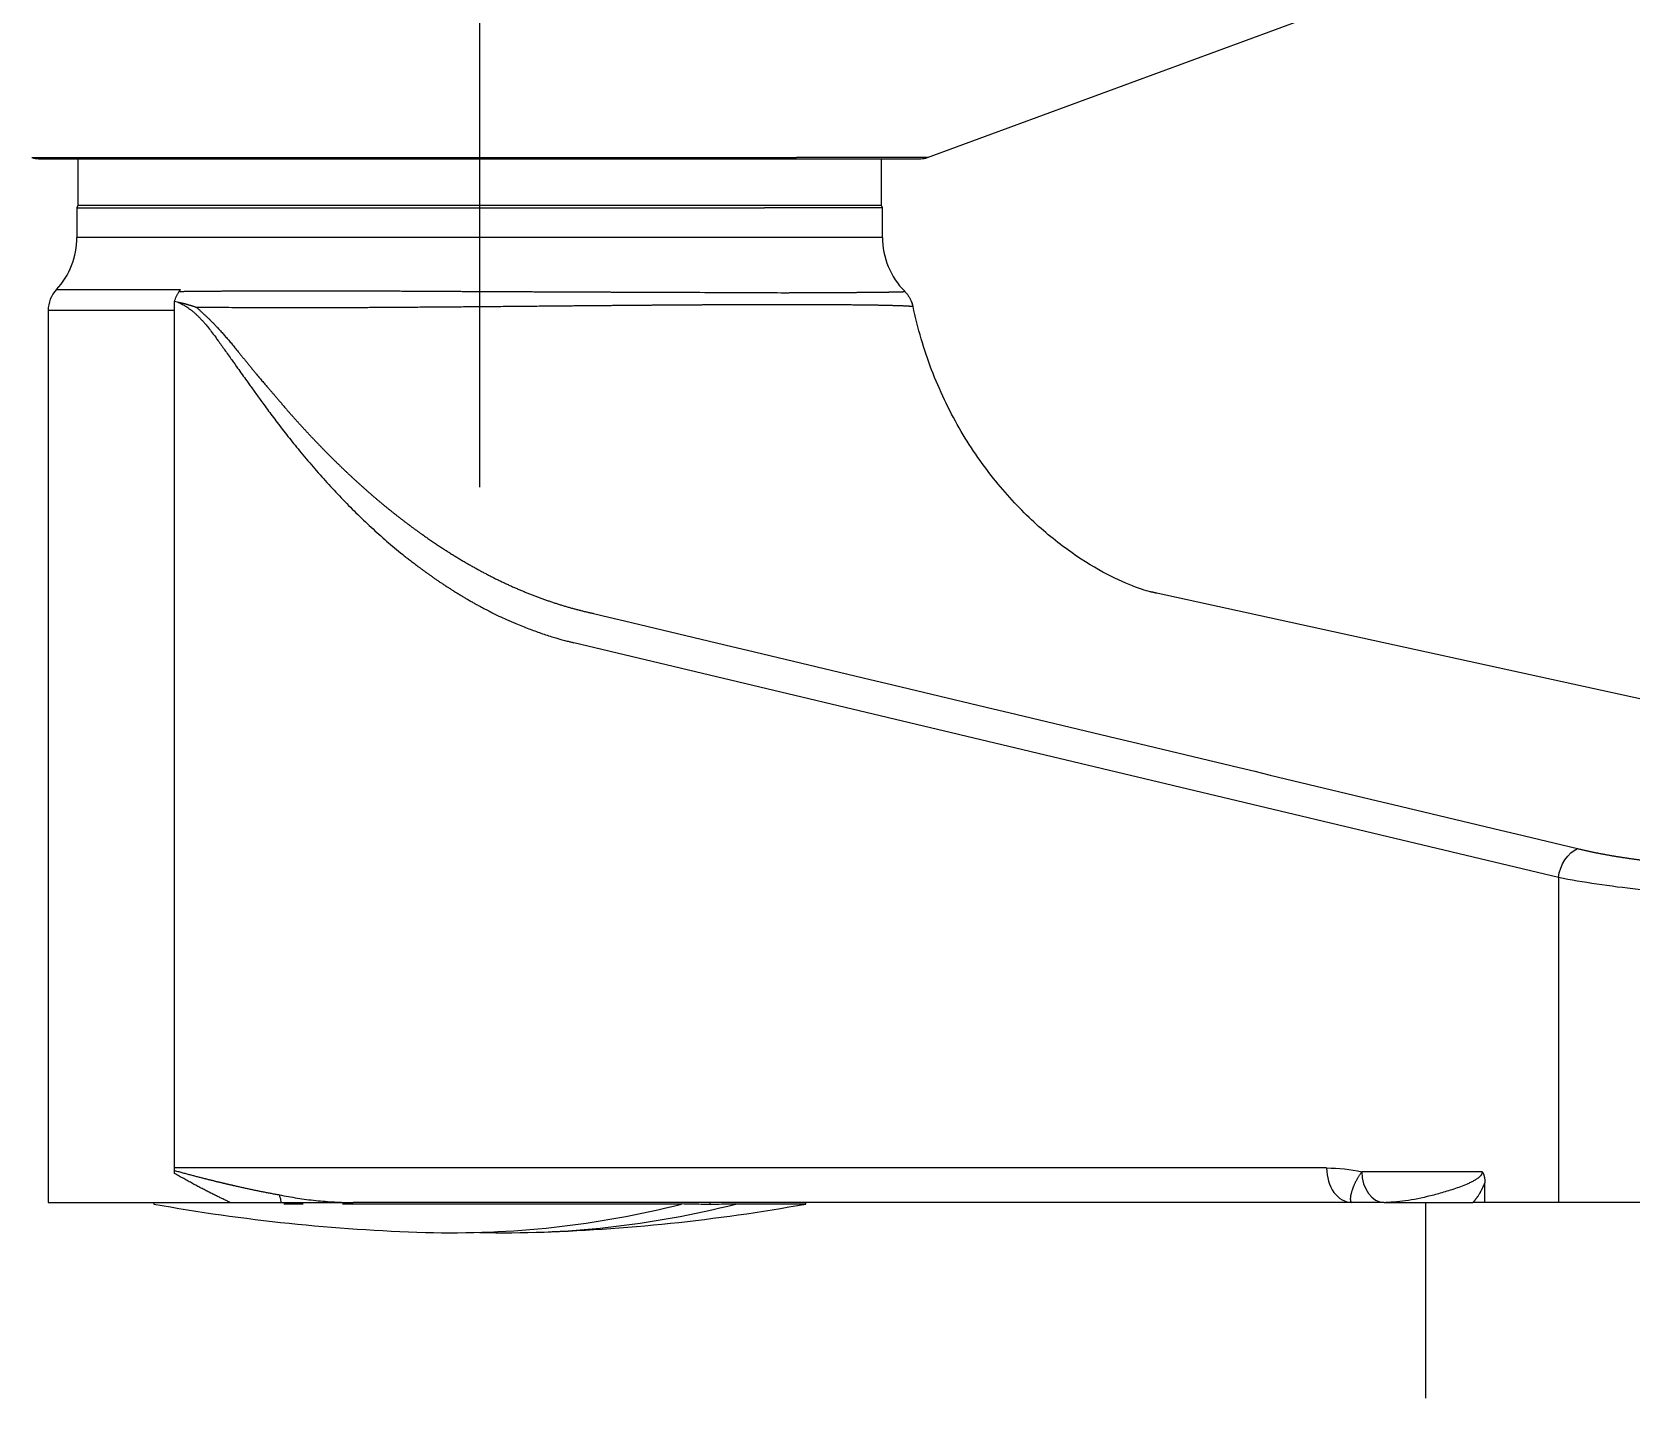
# Model space of a CAD drawing. Extents: x 1171 to 2300, y 0 to 827.
# Drawn here: x 1343.6 to 1385.29, y 689.52 to 725.14 of the extents above; entities that cross this region are included whole.
import ezdxf

# ---------------------------------------------------------------- set-up
doc = ezdxf.new("R2010")
doc.units = 0
doc.header["$LTSCALE"] = 10
doc.header["$MEASUREMENT"] = 0
doc.linetypes.add('CENTER', pattern=[2, 1.25, -0.25, 0.25, -0.25])
doc.layers.add('1', color=7, linetype='CONTINUOUS')

msp = doc.modelspace()

# ---------------------------------------------------------------- linework, layer by layer
at = {"layer": '1', "color": 1, "linetype": 'CENTER', "lineweight": -3}
msp.add_line((1355.277, 713.276), (1355.277, 754.122), dxfattribs=at)
at = {"layer": '1', "color": 7, "linetype": 'Continuous', "lineweight": -3}
for p, q in [((1366.95, 721.87), (1384.95, 728.502)), ((1343.604, 721.87), (1363.531, 721.87)), ((1343.777, 721.839), (1363.409, 721.839)), ((1344.8, 721.839), (1344.8, 720.622)), ((1363.409, 721.839), (1366.777, 721.839)), ((1366.95, 721.87), (1363.531, 721.87)), ((1365.755, 720.622), (1365.755, 721.839)), ((1344.8, 720.622), (1344.777, 720.56)), ((1344.777, 720.56), (1344.777, 719.788)), ((1344.777, 720.56), (1362.702, 720.56)), ((1362.686, 720.622), (1344.8, 720.622)), ((1365.755, 720.622), (1362.686, 720.622)), ((1365.777, 720.56), (1362.702, 720.56)), ((1365.777, 720.56), (1365.755, 720.622)), ((1365.777, 719.788), (1365.777, 720.56)), ((1358.928, 719.788), (1344.777, 719.788)), ((1362.702, 719.788), (1358.928, 719.788)), ((1365.777, 719.788), (1362.702, 719.788)), ((1344.242, 718.426), (1347.474, 718.426)), ((1344.027, 717.881), (1344.027, 694.622)), ((1347.322, 717.881), (1344.027, 717.881)), ((1347.319, 717.881), (1347.319, 718.114)), ((1404.596, 703.58), (1372.889, 710.518)), ((1383.398, 703.093), (1357.731, 709.218)), ((1383.398, 703.093), (1383.398, 694.622)), ((1377.355, 695.522), (1347.319, 695.522)), ((1381.411, 695.422), (1378.274, 695.422)), ((1381.483, 694.622), (1381.483, 695.136)), ((1344.027, 694.622), (1348.774, 694.622)), ((1346.777, 694.622), (1346.777, 694.581)), ((1350.674, 694.581), (1350.172, 694.581)), ((1360.539, 694.581), (1351.697, 694.581)), ((1378.01, 694.622), (1351.979, 694.622)), ((1360.539, 694.591), (1360.539, 694.581)), ((1361.288, 694.581), (1361.288, 694.622)), ((1361.953, 694.591), (1361.953, 694.581)), ((1363.777, 694.581), (1361.953, 694.581)), ((1363.777, 694.581), (1363.777, 694.622)), ((1378.857, 694.622), (1378.895, 694.622)), ((1379.934, 694.622), (1379.934, 689.522)), ((1381.483, 694.622), (1381.171, 694.622)), ((1383.398, 694.622), (1381.483, 694.622)), ((1405.604, 694.622), (1383.398, 694.622))]:
    msp.add_line(p, q, dxfattribs=at)
for centre, radius, start, end in [((1343.777, 722.339), 0.5, 249.7751, 270), ((1366.777, 722.339), 0.5, 270, 290.2249), ((1342.777, 719.788), 2, 317.0689, 0), ((1367.777, 719.788), 2, 180, 224.6931), ((1344.827, 717.881), 0.8, 137.0662, 180), ((1355.277, 741.822), 48, 259.8001, 268.3117), ((1355.277, 741.822), 48, 271.6883, 280.1999)]:
    msp.add_arc(centre, radius, start, end, dxfattribs=at)
for centre, major_axis, ratio, start_param, end_param in [((1363.409, 722.339), (0, -0.5), 0.707107, 6.28316, 6.636176), ((1378.01, 695.522), (0, 0.9), 0.72813, 1.570796, 3.141593), ((1378.857, 695.422), (0, -0.8), 0.72813, 4.712389, 6.283007), ((1354.57, 741.822), (0, -47.99), 0.707107, 6.262349, 6.459997), ((1355.984, 741.822), (0, -47.99), 0.707107, 6.262349, 6.459997)]:
    msp.add_ellipse(centre, major_axis=major_axis, ratio=ratio, start_param=start_param, end_param=end_param, dxfattribs=at)
for points, knots in [([(1347.319, 718.114), (1347.333, 718.164), (1347.35, 718.211), (1347.381, 718.277), (1347.392, 718.299), (1347.416, 718.34), (1347.429, 718.36), (1347.442, 718.38)], [0, 0, 0, 0, 0.5, 0.5, 0.75, 0.75, 1, 1, 1, 1]), ([(1347.442, 718.38), (1347.455, 718.38), (1347.481, 718.38), (1347.521, 718.38), (1347.56, 718.381), (1347.6, 718.381), (1347.64, 718.382), (1347.68, 718.382), (1347.721, 718.383), (1347.761, 718.383), (1347.802, 718.383), (1347.842, 718.384), (1347.883, 718.384), (1347.924, 718.385), (1347.966, 718.385), (1348.007, 718.385), (1348.049, 718.386), (1348.09, 718.386), (1348.132, 718.387), (1348.174, 718.387), (1348.216, 718.387), (1348.259, 718.388), (1348.301, 718.388), (1348.344, 718.388), (1348.387, 718.389), (1348.43, 718.389), (1348.473, 718.389), (1348.516, 718.389), (1348.559, 718.39), (1348.603, 718.39), (1348.646, 718.39), (1348.69, 718.391), (1348.734, 718.391), (1348.778, 718.391), (1348.822, 718.391), (1348.866, 718.392), (1348.911, 718.392), (1348.955, 718.392), (1349, 718.392), (1349.045, 718.393), (1349.09, 718.393), (1349.135, 718.393), (1349.18, 718.393), (1349.225, 718.393), (1349.27, 718.394), (1349.316, 718.394), (1349.362, 718.394), (1349.407, 718.394), (1349.453, 718.394), (1349.499, 718.395), (1349.545, 718.395), (1349.592, 718.395), (1349.638, 718.395), (1349.685, 718.395), (1349.731, 718.395), (1349.778, 718.395), (1349.825, 718.396), (1349.871, 718.396), (1349.918, 718.396), (1349.966, 718.396), (1350.013, 718.396), (1350.06, 718.396), (1350.108, 718.396), (1350.155, 718.396), (1350.203, 718.396), (1350.25, 718.396), (1350.298, 718.396), (1350.346, 718.397), (1350.394, 718.397), (1350.442, 718.397), (1350.49, 718.397), (1350.539, 718.397), (1350.587, 718.397), (1350.635, 718.397), (1350.684, 718.397), (1350.732, 718.397), (1350.781, 718.397), (1350.83, 718.397), (1350.879, 718.397), (1350.928, 718.397), (1350.977, 718.397), (1351.026, 718.397), (1351.075, 718.397), (1351.124, 718.397), (1351.174, 718.396), (1351.223, 718.396), (1351.273, 718.396), (1351.322, 718.396), (1351.372, 718.396), (1351.421, 718.396), (1351.471, 718.396), (1351.521, 718.396), (1351.571, 718.396), (1351.621, 718.396), (1351.671, 718.396), (1351.721, 718.396), (1351.771, 718.395), (1351.821, 718.395), (1351.872, 718.395), (1351.922, 718.395), (1351.972, 718.395), (1352.023, 718.395), (1352.073, 718.394), (1352.124, 718.394), (1352.174, 718.394), (1352.225, 718.394), (1352.276, 718.394), (1352.326, 718.394), (1352.377, 718.393), (1352.428, 718.393), (1352.479, 718.393), (1352.53, 718.393), (1352.581, 718.393), (1352.632, 718.392), (1352.683, 718.392), (1352.734, 718.392), (1352.785, 718.392), (1352.836, 718.391), (1352.887, 718.391), (1352.938, 718.391), (1353.029, 718.39), (1353.158, 718.39), (1353.326, 718.389), (1353.493, 718.388), (1353.658, 718.387), (1353.823, 718.386), (1353.986, 718.385), (1354.149, 718.384), (1354.31, 718.384), (1354.469, 718.383), (1354.628, 718.382), (1354.784, 718.381), (1354.94, 718.38), (1355.094, 718.38), (1355.247, 718.379), (1355.398, 718.378), (1355.547, 718.377), (1355.695, 718.377), (1355.841, 718.376), (1355.986, 718.375), (1356.129, 718.375), (1356.271, 718.374), (1356.41, 718.373), (1356.548, 718.373), (1356.685, 718.372), (1356.819, 718.371), (1356.952, 718.371), (1357.083, 718.37), (1357.213, 718.37), (1357.34, 718.369), (1357.466, 718.369), (1357.59, 718.368), (1357.712, 718.368), (1357.832, 718.367), (1357.951, 718.367), (1358.068, 718.366), (1358.183, 718.366), (1358.296, 718.365), (1358.407, 718.365), (1358.517, 718.364), (1358.624, 718.364), (1358.73, 718.363), (1358.834, 718.363), (1358.937, 718.363), (1359.037, 718.362), (1359.104, 718.362), (1359.136, 718.362)], [0, 0, 0, 0, 0.004352, 0.008702, 0.013051, 0.017398, 0.021742, 0.026086, 0.030427, 0.034766, 0.039104, 0.043439, 0.047773, 0.052106, 0.056436, 0.060764, 0.065091, 0.069416, 0.073739, 0.078061, 0.08238, 0.086698, 0.091014, 0.095328, 0.099641, 0.103951, 0.10826, 0.112567, 0.116873, 0.121176, 0.125478, 0.129778, 0.134077, 0.138373, 0.142668, 0.146961, 0.151252, 0.155542, 0.15983, 0.164116, 0.1684, 0.172683, 0.176964, 0.181243, 0.18552, 0.189796, 0.19407, 0.198343, 0.202613, 0.206882, 0.211149, 0.215415, 0.219678, 0.22394, 0.228201, 0.232459, 0.236716, 0.240971, 0.245225, 0.249477, 0.253727, 0.257975, 0.262222, 0.266467, 0.270711, 0.274953, 0.279193, 0.283431, 0.287668, 0.291903, 0.296137, 0.300368, 0.304598, 0.308827, 0.313054, 0.317279, 0.321502, 0.325724, 0.329945, 0.334163, 0.33838, 0.342596, 0.346809, 0.351021, 0.355232, 0.359441, 0.363648, 0.367853, 0.372057, 0.37626, 0.38046, 0.384659, 0.388857, 0.393053, 0.397247, 0.40144, 0.405631, 0.409821, 0.414008, 0.418195, 0.422379, 0.426563, 0.430744, 0.434924, 0.439103, 0.443279, 0.447455, 0.451628, 0.4558, 0.459971, 0.46414, 0.468307, 0.472473, 0.476637, 0.4808, 0.484961, 0.489121, 0.493279, 0.497436, 0.501591, 0.505744, 0.519394, 0.532923, 0.546331, 0.559619, 0.572785, 0.585831, 0.598755, 0.611559, 0.624242, 0.636804, 0.649244, 0.661564, 0.673762, 0.685839, 0.697796, 0.70963, 0.721344, 0.732936, 0.744408, 0.755757, 0.766986, 0.778093, 0.789078, 0.799943, 0.810685, 0.821307, 0.831806, 0.842185, 0.852441, 0.862577, 0.87259, 0.882482, 0.892252, 0.901901, 0.911428, 0.920833, 0.930117, 0.939278, 0.948318, 0.957237, 0.966033, 0.974707, 0.98326, 0.991691, 1, 1, 1, 1]), ([(1359.136, 718.362), (1359.51, 718.361), (1359.876, 718.359), (1360.59, 718.357), (1360.937, 718.355), (1361.609, 718.353), (1361.934, 718.351), (1362.556, 718.349), (1362.854, 718.347), (1363.137, 718.346)], [0, 0, 0, 0, 0.25, 0.25, 0.5, 0.5, 0.75, 0.75, 1, 1, 1, 1]), ([(1363.137, 718.346), (1363.149, 718.346), (1363.172, 718.346), (1363.208, 718.346), (1363.243, 718.346), (1363.279, 718.346), (1363.314, 718.346), (1363.349, 718.346), (1363.385, 718.347), (1363.42, 718.347), (1363.455, 718.347), (1363.491, 718.347), (1363.526, 718.347), (1363.561, 718.347), (1363.597, 718.347), (1363.632, 718.347), (1363.667, 718.347), (1363.702, 718.347), (1363.737, 718.348), (1363.772, 718.348), (1363.807, 718.348), (1363.842, 718.348), (1363.877, 718.348), (1363.911, 718.348), (1363.946, 718.348), (1363.981, 718.348), (1364.015, 718.349), (1364.05, 718.349), (1364.084, 718.349), (1364.118, 718.349), (1364.153, 718.349), (1364.187, 718.349), (1364.221, 718.349), (1364.255, 718.35), (1364.288, 718.35), (1364.322, 718.35), (1364.356, 718.35), (1364.389, 718.35), (1364.423, 718.35), (1364.456, 718.351), (1364.489, 718.351), (1364.522, 718.351), (1364.555, 718.351), (1364.587, 718.351), (1364.62, 718.351), (1364.652, 718.352), (1364.684, 718.352), (1364.716, 718.352), (1364.748, 718.352), (1364.78, 718.352), (1364.812, 718.353), (1364.843, 718.353), (1364.874, 718.353), (1364.905, 718.353), (1364.936, 718.353), (1364.967, 718.354), (1364.997, 718.354), (1365.027, 718.354), (1365.057, 718.354), (1365.087, 718.354), (1365.117, 718.355), (1365.146, 718.355), (1365.175, 718.355), (1365.204, 718.355), (1365.233, 718.356), (1365.261, 718.356), (1365.289, 718.356), (1365.317, 718.356), (1365.345, 718.356), (1365.372, 718.357), (1365.4, 718.357), (1365.426, 718.357), (1365.453, 718.357), (1365.479, 718.358), (1365.506, 718.358), (1365.531, 718.358), (1365.557, 718.358), (1365.582, 718.359), (1365.607, 718.359), (1365.631, 718.359), (1365.656, 718.36), (1365.68, 718.36), (1365.703, 718.36), (1365.727, 718.36), (1365.75, 718.361), (1365.772, 718.361), (1365.794, 718.361), (1365.816, 718.361), (1365.838, 718.362), (1365.859, 718.362), (1365.88, 718.362), (1365.901, 718.363), (1365.921, 718.363), (1365.94, 718.363), (1365.96, 718.364), (1365.979, 718.364), (1365.997, 718.364), (1366.016, 718.364), (1366.033, 718.365), (1366.051, 718.365), (1366.068, 718.365), (1366.084, 718.366), (1366.1, 718.366), (1366.116, 718.366), (1366.131, 718.367), (1366.146, 718.367), (1366.16, 718.367), (1366.174, 718.368), (1366.188, 718.368), (1366.201, 718.368), (1366.213, 718.369), (1366.225, 718.369), (1366.237, 718.369), (1366.248, 718.37), (1366.259, 718.37), (1366.269, 718.37), (1366.278, 718.371), (1366.287, 718.371), (1366.296, 718.371), (1366.304, 718.372), (1366.312, 718.372), (1366.319, 718.373), (1366.325, 718.373), (1366.331, 718.373), (1366.337, 718.374), (1366.341, 718.374), (1366.346, 718.374), (1366.349, 718.375), (1366.353, 718.375), (1366.355, 718.376), (1366.357, 718.376), (1366.359, 718.376), (1366.36, 718.377), (1366.36, 718.377), (1366.36, 718.377), (1366.36, 718.378)], [0, 0, 0, 0, 0.005769, 0.011564, 0.017386, 0.023236, 0.029112, 0.035015, 0.040945, 0.046902, 0.052886, 0.058897, 0.064935, 0.070999, 0.077091, 0.083209, 0.089355, 0.095527, 0.101726, 0.107952, 0.114205, 0.120485, 0.126792, 0.133125, 0.139486, 0.145873, 0.152287, 0.158729, 0.165197, 0.171691, 0.178213, 0.184762, 0.191337, 0.19794, 0.204569, 0.211225, 0.217908, 0.224618, 0.231355, 0.238118, 0.244909, 0.251726, 0.25857, 0.265441, 0.272339, 0.279263, 0.286215, 0.293193, 0.300198, 0.30723, 0.314289, 0.321375, 0.328487, 0.335626, 0.342793, 0.349985, 0.357205, 0.364452, 0.371725, 0.379025, 0.386352, 0.393706, 0.401086, 0.408494, 0.415928, 0.423389, 0.430876, 0.438391, 0.445932, 0.4535, 0.461095, 0.468717, 0.476365, 0.48404, 0.491742, 0.499471, 0.507226, 0.515008, 0.522817, 0.530653, 0.538515, 0.546404, 0.55432, 0.562263, 0.570232, 0.578228, 0.586251, 0.594301, 0.602377, 0.61048, 0.618609, 0.626766, 0.634949, 0.643159, 0.651395, 0.659658, 0.667948, 0.676265, 0.684608, 0.692978, 0.701375, 0.709798, 0.718248, 0.726725, 0.735228, 0.743758, 0.752315, 0.760898, 0.769508, 0.778145, 0.786808, 0.795498, 0.804215, 0.812958, 0.821728, 0.830524, 0.839347, 0.848197, 0.857073, 0.865976, 0.874906, 0.883862, 0.892845, 0.901854, 0.91089, 0.919953, 0.929042, 0.938157, 0.9473, 0.956469, 0.965664, 0.974886, 0.984135, 0.99341, 1, 1, 1, 1]), ([(1347.396, 718.102), (1347.404, 718.101), (1347.419, 718.098), (1347.442, 718.093), (1347.466, 718.088), (1347.489, 718.083), (1347.513, 718.078), (1347.537, 718.072), (1347.561, 718.066), (1347.585, 718.06), (1347.61, 718.053), (1347.635, 718.047), (1347.66, 718.039), (1347.685, 718.032), (1347.711, 718.024), (1347.736, 718.016), (1347.762, 718.008), (1347.788, 717.999), (1347.815, 717.99), (1347.842, 717.981), (1347.869, 717.972), (1347.887, 717.965), (1347.896, 717.962)], [0, 0, 0, 0, 0.046674, 0.093686, 0.14104, 0.188738, 0.236782, 0.285174, 0.333916, 0.38301, 0.432457, 0.48226, 0.532419, 0.582936, 0.633811, 0.685045, 0.736639, 0.788592, 0.840905, 0.893578, 0.94661, 1, 1, 1, 1]), ([(1347.396, 718.102), (1347.399, 718.101), (1347.407, 718.098), (1347.421, 718.092), (1347.439, 718.085), (1347.459, 718.076), (1347.489, 718.061), (1347.526, 718.042), (1347.571, 718.017), (1347.618, 717.989), (1347.669, 717.956), (1347.715, 717.923), (1347.754, 717.894), (1347.784, 717.87), (1347.812, 717.846), (1347.84, 717.822), (1347.869, 717.796), (1347.898, 717.769), (1347.927, 717.74), (1347.956, 717.711), (1347.986, 717.68), (1348.016, 717.649), (1348.046, 717.616), (1348.076, 717.583), (1348.12, 717.531), (1348.189, 717.449), (1348.282, 717.331), (1348.373, 717.209), (1348.459, 717.091), (1348.54, 716.979), (1348.629, 716.854), (1348.721, 716.724), (1348.833, 716.566), (1348.994, 716.34), (1349.147, 716.124), (1349.278, 715.942), (1349.356, 715.833), (1349.44, 715.716), (1349.528, 715.594), (1349.629, 715.455), (1349.742, 715.3), (1349.868, 715.131), (1350, 714.957), (1350.137, 714.779), (1350.279, 714.597), (1350.428, 714.411), (1350.645, 714.145), (1350.933, 713.802), (1351.295, 713.392), (1351.668, 712.992), (1352.051, 712.604), (1352.445, 712.227), (1352.851, 711.864), (1353.142, 711.621), (1353.311, 711.485), (1353.355, 711.45), (1353.401, 711.414), (1353.448, 711.377), (1353.497, 711.339), (1353.548, 711.3), (1353.6, 711.26), (1353.654, 711.219), (1353.71, 711.177), (1353.768, 711.134), (1353.828, 711.091), (1353.889, 711.046), (1353.952, 711.001), (1354.017, 710.955), (1354.084, 710.908), (1354.152, 710.861), (1354.223, 710.813), (1354.295, 710.764), (1354.369, 710.715), (1354.445, 710.666), (1354.523, 710.616), (1354.603, 710.565), (1354.685, 710.514), (1354.768, 710.463), (1354.854, 710.412), (1354.941, 710.36), (1355.031, 710.309), (1355.122, 710.257), (1355.2, 710.214), (1355.288, 710.166), (1355.386, 710.112), (1355.511, 710.047), (1355.642, 709.981), (1355.796, 709.906), (1355.99, 709.816), (1356.195, 709.727), (1356.389, 709.648), (1356.553, 709.583), (1356.713, 709.523), (1356.873, 709.467), (1357.034, 709.413), (1357.163, 709.372), (1357.273, 709.339), (1357.373, 709.31), (1357.489, 709.279), (1357.597, 709.251), (1357.675, 709.232), (1357.716, 709.222), (1357.731, 709.218)], [0, 0, 0, 0, 0.000853, 0.001986, 0.003401, 0.005546, 0.007129, 0.011235, 0.015241, 0.019015, 0.023685, 0.028744, 0.031806, 0.034414, 0.037075, 0.039788, 0.042552, 0.045368, 0.048235, 0.05115, 0.054115, 0.057126, 0.060183, 0.063285, 0.066435, 0.074242, 0.085054, 0.096805, 0.104526, 0.114167, 0.124246, 0.134758, 0.145704, 0.162635, 0.189661, 0.198049, 0.206971, 0.216427, 0.226415, 0.236935, 0.250498, 0.264554, 0.279101, 0.29414, 0.30967, 0.325691, 0.342203, 0.379476, 0.417038, 0.454906, 0.493121, 0.531742, 0.57077, 0.61019, 0.614133, 0.618227, 0.622473, 0.62687, 0.631419, 0.63612, 0.640972, 0.645976, 0.651132, 0.65644, 0.661899, 0.66751, 0.673273, 0.679188, 0.685254, 0.691472, 0.697842, 0.704364, 0.711037, 0.717862, 0.724839, 0.731967, 0.739247, 0.746678, 0.754261, 0.761995, 0.76988, 0.777917, 0.786105, 0.790333, 0.801014, 0.811844, 0.822873, 0.835135, 0.851746, 0.872996, 0.887722, 0.901246, 0.914769, 0.92829, 0.941811, 0.955331, 0.960822, 0.969223, 0.980534, 0.989745, 0.996233, 1, 1, 1, 1]), ([(1350.511, 717.949), (1350.392, 717.949), (1350.274, 717.949), (1350.098, 717.95), (1350.04, 717.95), (1349.924, 717.95), (1349.866, 717.95), (1349.695, 717.951), (1349.581, 717.951), (1349.358, 717.952), (1349.248, 717.953), (1348.921, 717.954), (1348.708, 717.955), (1348.294, 717.958), (1348.092, 717.96), (1347.896, 717.962)], [0, 0, 0, 0, 0.125, 0.125, 0.1875, 0.1875, 0.25, 0.25, 0.375, 0.375, 0.5, 0.5, 0.75, 0.75, 1, 1, 1, 1]), ([(1347.896, 717.962), (1347.905, 717.953), (1347.924, 717.936), (1347.953, 717.911), (1347.982, 717.885), (1348.01, 717.859), (1348.038, 717.833), (1348.066, 717.807), (1348.094, 717.781), (1348.122, 717.754), (1348.15, 717.728), (1348.178, 717.701), (1348.206, 717.674), (1348.233, 717.647), (1348.261, 717.62), (1348.288, 717.593), (1348.315, 717.565), (1348.342, 717.538), (1348.369, 717.51), (1348.396, 717.482), (1348.422, 717.454), (1348.464, 717.41), (1348.523, 717.347), (1348.597, 717.263), (1348.674, 717.175), (1348.753, 717.083), (1348.835, 716.985), (1348.918, 716.883), (1348.993, 716.791), (1349.058, 716.71), (1349.113, 716.642), (1349.169, 716.574), (1349.225, 716.504), (1349.282, 716.434), (1349.34, 716.364), (1349.399, 716.292), (1349.466, 716.211), (1349.539, 716.123), (1349.618, 716.03), (1349.691, 715.944), (1349.759, 715.865), (1349.818, 715.798), (1349.87, 715.737), (1349.92, 715.679), (1349.973, 715.617), (1350.03, 715.55), (1350.091, 715.479), (1350.155, 715.402), (1350.199, 715.35), (1350.222, 715.322)], [0, 0, 0, 0, 0.011556, 0.023084, 0.034586, 0.046061, 0.05751, 0.068933, 0.08033, 0.091702, 0.103048, 0.11437, 0.125668, 0.136941, 0.14819, 0.159415, 0.170617, 0.181796, 0.192952, 0.204084, 0.215195, 0.226283, 0.256947, 0.288832, 0.321969, 0.356393, 0.392138, 0.429236, 0.467721, 0.491881, 0.516319, 0.541039, 0.566043, 0.591336, 0.61692, 0.642797, 0.668969, 0.705392, 0.739447, 0.771078, 0.800238, 0.826885, 0.846581, 0.867914, 0.890906, 0.915579, 0.941962, 0.970089, 1, 1, 1, 1]), ([(1363.279, 718.032), (1363.266, 718.032), (1363.241, 718.032), (1363.203, 718.032), (1363.164, 718.032), (1363.125, 718.032), (1363.086, 718.032), (1363.046, 718.032), (1363.006, 718.032), (1362.966, 718.032), (1362.925, 718.032), (1362.884, 718.032), (1362.842, 718.032), (1362.801, 718.032), (1362.758, 718.032), (1362.716, 718.032), (1362.673, 718.032), (1362.63, 718.031), (1362.586, 718.031), (1362.542, 718.031), (1362.498, 718.031), (1362.453, 718.031), (1362.408, 718.031), (1362.363, 718.031), (1362.317, 718.03), (1362.271, 718.03), (1362.225, 718.03), (1362.178, 718.03), (1362.131, 718.03), (1362.083, 718.03), (1362.035, 718.029), (1361.987, 718.029), (1361.938, 718.029), (1361.889, 718.029), (1361.84, 718.029), (1361.79, 718.028), (1361.74, 718.028), (1361.69, 718.028), (1361.639, 718.028), (1361.588, 718.027), (1361.537, 718.027), (1361.485, 718.027), (1361.433, 718.027), (1361.38, 718.026), (1361.328, 718.026), (1361.274, 718.026), (1361.221, 718.025), (1361.167, 718.025), (1361.113, 718.025), (1361.058, 718.024), (1361.003, 718.024), (1360.948, 718.024), (1360.893, 718.023), (1360.837, 718.023), (1360.78, 718.023), (1360.724, 718.022), (1360.667, 718.022), (1360.61, 718.022), (1360.552, 718.021), (1360.494, 718.021), (1360.436, 718.02), (1360.378, 718.02), (1360.319, 718.02), (1360.26, 718.019), (1360.2, 718.019), (1360.14, 718.018), (1360.08, 718.018), (1360.019, 718.017), (1359.958, 718.017), (1359.897, 718.017), (1359.836, 718.016), (1359.774, 718.016), (1359.712, 718.015), (1359.649, 718.015), (1359.586, 718.014), (1359.523, 718.014), (1359.46, 718.013), (1359.396, 718.013), (1359.332, 718.012), (1359.267, 718.012), (1359.202, 718.011), (1359.137, 718.011), (1359.072, 718.01), (1359.006, 718.01), (1358.939, 718.009), (1358.873, 718.008), (1358.806, 718.008), (1358.739, 718.007), (1358.671, 718.007), (1358.604, 718.006), (1358.535, 718.006), (1358.467, 718.005), (1358.398, 718.004), (1358.329, 718.004), (1358.259, 718.003), (1358.19, 718.002), (1358.12, 718.002), (1358.049, 718.001), (1357.979, 718.001), (1357.908, 718), (1357.836, 717.999), (1357.765, 717.999), (1357.693, 717.998), (1357.621, 717.997), (1357.549, 717.997), (1357.476, 717.996), (1357.403, 717.995), (1357.33, 717.995), (1357.199, 717.993), (1357.011, 717.992), (1356.768, 717.989), (1356.529, 717.987), (1356.293, 717.985), (1356.061, 717.983), (1355.832, 717.981), (1355.608, 717.979), (1355.387, 717.977), (1355.17, 717.975), (1354.956, 717.973), (1354.747, 717.972), (1354.542, 717.97), (1354.34, 717.968), (1354.143, 717.967), (1353.949, 717.966), (1353.76, 717.964), (1353.575, 717.963), (1353.395, 717.962), (1353.218, 717.96), (1353.047, 717.959), (1352.879, 717.958), (1352.716, 717.957), (1352.557, 717.956), (1352.403, 717.955), (1352.253, 717.954), (1352.107, 717.954), (1351.966, 717.953), (1351.829, 717.952), (1351.697, 717.952), (1351.568, 717.951), (1351.444, 717.951), (1351.324, 717.95), (1351.209, 717.95), (1351.097, 717.95), (1350.99, 717.949), (1350.886, 717.949), (1350.787, 717.949), (1350.691, 717.949), (1350.599, 717.949), (1350.54, 717.949), (1350.511, 717.949)], [0, 0, 0, 0, 0.003874, 0.007764, 0.011671, 0.015595, 0.019535, 0.023493, 0.027467, 0.031457, 0.035464, 0.039488, 0.043528, 0.047585, 0.051658, 0.055747, 0.059853, 0.063975, 0.068114, 0.072268, 0.076439, 0.080626, 0.084828, 0.089047, 0.093282, 0.097532, 0.101798, 0.10608, 0.110378, 0.114691, 0.11902, 0.123364, 0.127723, 0.132098, 0.136488, 0.140893, 0.145313, 0.149749, 0.154199, 0.158663, 0.163143, 0.167637, 0.172145, 0.176668, 0.181204, 0.185755, 0.19032, 0.194898, 0.19949, 0.204095, 0.208714, 0.213346, 0.21799, 0.222648, 0.227318, 0.232001, 0.236696, 0.241404, 0.246124, 0.250857, 0.255602, 0.26036, 0.265131, 0.269914, 0.27471, 0.279519, 0.28434, 0.289175, 0.294022, 0.298882, 0.303755, 0.308641, 0.31354, 0.318453, 0.323379, 0.328318, 0.333271, 0.338238, 0.343218, 0.348213, 0.353222, 0.358245, 0.363282, 0.368334, 0.373401, 0.378482, 0.383579, 0.38869, 0.393817, 0.398958, 0.404115, 0.409286, 0.414471, 0.419671, 0.424886, 0.430115, 0.435358, 0.440616, 0.445888, 0.451173, 0.456473, 0.461786, 0.467114, 0.472454, 0.477808, 0.483176, 0.488557, 0.493951, 0.499358, 0.51745, 0.535232, 0.552702, 0.569865, 0.586727, 0.603296, 0.619576, 0.635573, 0.651292, 0.666737, 0.681913, 0.696822, 0.711465, 0.725836, 0.739934, 0.753753, 0.767292, 0.780548, 0.79352, 0.806207, 0.818609, 0.830726, 0.842557, 0.854103, 0.865362, 0.876334, 0.887019, 0.897418, 0.907529, 0.917353, 0.92689, 0.936141, 0.945107, 0.95379, 0.962192, 0.970313, 0.978154, 0.985716, 0.992998, 1, 1, 1, 1]), ([(1366.576, 717.976), (1366.576, 717.976), (1366.576, 717.976), (1366.576, 717.977), (1366.575, 717.978), (1366.573, 717.979), (1366.569, 717.98), (1366.564, 717.981), (1366.557, 717.982), (1366.549, 717.983), (1366.54, 717.984), (1366.529, 717.986), (1366.516, 717.987), (1366.502, 717.988), (1366.487, 717.989), (1366.47, 717.99), (1366.451, 717.991), (1366.43, 717.993), (1366.408, 717.994), (1366.384, 717.995), (1366.358, 717.996), (1366.33, 717.998), (1366.301, 717.999), (1366.271, 718), (1366.239, 718.001), (1366.205, 718.002), (1366.171, 718.004), (1366.135, 718.005), (1366.098, 718.006), (1366.06, 718.007), (1366.02, 718.008), (1365.979, 718.009), (1365.937, 718.01), (1365.894, 718.011), (1365.85, 718.012), (1365.804, 718.013), (1365.758, 718.014), (1365.71, 718.015), (1365.661, 718.016), (1365.611, 718.016), (1365.56, 718.017), (1365.509, 718.018), (1365.456, 718.019), (1365.402, 718.02), (1365.347, 718.02), (1365.292, 718.021), (1365.235, 718.022), (1365.178, 718.023), (1365.12, 718.023), (1365.061, 718.024), (1365.001, 718.024), (1364.94, 718.025), (1364.879, 718.026), (1364.818, 718.026), (1364.755, 718.027), (1364.692, 718.027), (1364.629, 718.028), (1364.565, 718.028), (1364.5, 718.029), (1364.435, 718.029), (1364.369, 718.029), (1364.303, 718.03), (1364.237, 718.03), (1364.17, 718.03), (1364.103, 718.031), (1364.036, 718.031), (1363.968, 718.031), (1363.9, 718.031), (1363.832, 718.032), (1363.763, 718.032), (1363.695, 718.032), (1363.626, 718.032), (1363.557, 718.032), (1363.488, 718.032), (1363.418, 718.032), (1363.349, 718.032), (1363.302, 718.032), (1363.279, 718.032)], [0, 0, 0, 0, 0.002938, 0.015971, 0.029127, 0.042406, 0.05581, 0.069341, 0.082998, 0.096784, 0.110701, 0.124749, 0.138929, 0.153245, 0.167697, 0.182286, 0.197013, 0.211877, 0.226877, 0.242306, 0.257664, 0.272953, 0.28817, 0.303315, 0.318386, 0.333383, 0.348305, 0.36315, 0.377919, 0.392609, 0.407221, 0.421754, 0.436209, 0.450587, 0.464889, 0.479117, 0.493272, 0.507356, 0.521369, 0.535313, 0.549189, 0.562997, 0.576737, 0.59041, 0.604016, 0.617556, 0.63103, 0.644437, 0.657779, 0.671054, 0.684261, 0.697397, 0.710462, 0.723454, 0.736372, 0.749214, 0.76198, 0.774668, 0.787277, 0.799806, 0.812255, 0.824623, 0.836909, 0.849112, 0.861233, 0.873269, 0.885221, 0.897089, 0.908871, 0.920567, 0.932177, 0.943699, 0.955135, 0.966484, 0.977744, 0.988916, 1, 1, 1, 1]), ([(1372.84, 710.527), (1372.697, 710.553), (1372.338, 710.669), (1371.547, 711.021), (1370.606, 711.608), (1369.589, 712.447), (1368.589, 713.545), (1367.694, 714.878), (1366.979, 716.413), (1366.668, 717.519), (1366.552, 718.096)], [0, 0, 0, 0, 0.123736, 0.246463, 0.36934, 0.493198, 0.61843, 0.745079, 0.872569, 1, 1, 1, 1]), ([(1350.222, 715.322), (1350.24, 715.301), (1350.278, 715.259), (1350.334, 715.195), (1350.39, 715.132), (1350.447, 715.069), (1350.503, 715.006), (1350.559, 714.944), (1350.616, 714.882), (1350.673, 714.82), (1350.729, 714.759), (1350.786, 714.697), (1350.843, 714.636), (1350.9, 714.576), (1350.957, 714.516), (1351.014, 714.456), (1351.071, 714.396), (1351.128, 714.337), (1351.186, 714.278), (1351.243, 714.219), (1351.301, 714.161), (1351.358, 714.103), (1351.416, 714.045), (1351.474, 713.988), (1351.531, 713.931), (1351.589, 713.875), (1351.647, 713.819), (1351.705, 713.763), (1351.763, 713.708), (1351.821, 713.653), (1351.879, 713.598), (1351.937, 713.544), (1351.995, 713.491), (1352.053, 713.437), (1352.111, 713.384), (1352.169, 713.332), (1352.227, 713.28), (1352.285, 713.228), (1352.343, 713.177), (1352.401, 713.126), (1352.459, 713.076), (1352.517, 713.026), (1352.575, 712.976), (1352.633, 712.927), (1352.691, 712.879), (1352.749, 712.83), (1352.807, 712.783), (1352.865, 712.735), (1352.923, 712.688), (1352.981, 712.642), (1353.038, 712.596), (1353.096, 712.551), (1353.153, 712.505), (1353.211, 712.461), (1353.268, 712.417), (1353.326, 712.373), (1353.383, 712.329), (1353.44, 712.287), (1353.497, 712.244), (1353.554, 712.202), (1353.611, 712.161), (1353.668, 712.119), (1353.724, 712.079), (1353.781, 712.039), (1353.837, 711.999), (1353.894, 711.959), (1353.95, 711.921), (1354.018, 711.874), (1354.099, 711.819), (1354.192, 711.757), (1354.285, 711.695), (1354.379, 711.635), (1354.472, 711.575), (1354.566, 711.516), (1354.66, 711.459), (1354.753, 711.402), (1354.847, 711.346), (1354.941, 711.291), (1355.034, 711.238), (1355.128, 711.185), (1355.222, 711.133), (1355.316, 711.082), (1355.409, 711.032), (1355.503, 710.983), (1355.596, 710.935), (1355.69, 710.888), (1355.783, 710.842), (1355.877, 710.798), (1355.97, 710.754), (1356.063, 710.711), (1356.156, 710.669), (1356.249, 710.628), (1356.342, 710.588), (1356.435, 710.549), (1356.528, 710.512), (1356.62, 710.475), (1356.712, 710.439), (1356.805, 710.404), (1356.897, 710.37), (1356.988, 710.337), (1357.08, 710.306), (1357.171, 710.275), (1357.262, 710.245), (1357.353, 710.216), (1357.444, 710.188), (1357.534, 710.161), (1357.624, 710.135), (1357.714, 710.11), (1357.804, 710.086), (1357.893, 710.063), (1357.982, 710.041), (1358.07, 710.019), (1358.158, 709.999), (1358.217, 709.986), (1358.246, 709.98)], [0, 0, 0, 0, 0.008051, 0.016096, 0.024134, 0.032165, 0.040189, 0.048205, 0.056214, 0.064215, 0.072207, 0.080191, 0.088166, 0.096132, 0.104088, 0.112035, 0.119971, 0.127898, 0.135814, 0.143719, 0.151613, 0.159496, 0.167366, 0.175224, 0.183069, 0.190901, 0.198719, 0.206523, 0.214312, 0.222086, 0.229845, 0.237588, 0.245314, 0.253023, 0.260716, 0.268391, 0.276048, 0.283686, 0.291306, 0.298907, 0.306488, 0.314049, 0.321591, 0.329111, 0.336611, 0.344089, 0.351546, 0.35898, 0.366392, 0.373782, 0.381148, 0.388491, 0.39581, 0.403106, 0.410377, 0.417623, 0.424844, 0.432039, 0.43921, 0.446354, 0.453471, 0.460562, 0.467627, 0.474664, 0.481673, 0.488655, 0.495608, 0.502533, 0.514026, 0.5255, 0.536954, 0.548388, 0.5598, 0.571191, 0.582557, 0.5939, 0.605217, 0.616509, 0.627773, 0.63901, 0.650217, 0.661395, 0.672543, 0.68366, 0.694745, 0.705798, 0.716818, 0.727805, 0.738758, 0.749677, 0.760561, 0.77141, 0.782223, 0.792999, 0.803738, 0.81444, 0.825103, 0.835727, 0.846312, 0.856858, 0.867362, 0.877826, 0.888248, 0.898628, 0.908966, 0.91926, 0.929511, 0.939717, 0.949879, 0.959996, 0.970067, 0.980092, 0.99007, 1, 1, 1, 1]), ([(1372.923, 710.511), (1372.921, 710.511), (1372.911, 710.513), (1372.893, 710.517), (1372.87, 710.522), (1372.846, 710.527), (1372.822, 710.532), (1372.798, 710.537), (1372.774, 710.542), (1372.757, 710.545), (1372.749, 710.546)], [0, 0, 0, 0, 0.036475, 0.174098, 0.311741, 0.449407, 0.587098, 0.724815, 0.862562, 1, 1, 1, 1]), ([(1383.896, 703.849), (1383.909, 703.846), (1383.934, 703.84), (1383.971, 703.831), (1384.009, 703.822), (1384.047, 703.814), (1384.085, 703.805), (1384.124, 703.797), (1384.162, 703.788), (1384.201, 703.78), (1384.24, 703.772), (1384.279, 703.763), (1384.318, 703.755), (1384.357, 703.747), (1384.397, 703.739), (1384.436, 703.732), (1384.476, 703.724), (1384.516, 703.716), (1384.556, 703.709), (1384.597, 703.701), (1384.637, 703.694), (1384.678, 703.686), (1384.719, 703.679), (1384.76, 703.672), (1384.801, 703.665), (1384.842, 703.658), (1384.884, 703.651), (1384.926, 703.644), (1384.967, 703.637), (1385.01, 703.631), (1385.052, 703.624), (1385.094, 703.618), (1385.137, 703.611), (1385.179, 703.605), (1385.222, 703.599), (1385.265, 703.592), (1385.308, 703.586), (1385.352, 703.58), (1385.395, 703.574), (1385.439, 703.568), (1385.483, 703.563), (1385.527, 703.557), (1385.571, 703.551), (1385.616, 703.546), (1385.66, 703.54), (1385.705, 703.535), (1385.75, 703.529), (1385.795, 703.524), (1385.84, 703.519), (1385.886, 703.514), (1385.931, 703.509), (1385.977, 703.504), (1386.023, 703.499), (1386.069, 703.494), (1386.115, 703.49), (1386.161, 703.485), (1386.208, 703.48), (1386.255, 703.476), (1386.302, 703.472), (1386.349, 703.467), (1386.396, 703.463), (1386.443, 703.459), (1386.491, 703.455), (1386.539, 703.451), (1386.587, 703.447), (1386.635, 703.443), (1386.683, 703.439), (1386.732, 703.435), (1386.78, 703.432), (1386.829, 703.428), (1386.878, 703.425), (1386.927, 703.421), (1386.976, 703.418), (1387.026, 703.415), (1387.075, 703.411), (1387.125, 703.408), (1387.175, 703.405), (1387.225, 703.402), (1387.275, 703.399), (1387.326, 703.396), (1387.377, 703.394), (1387.427, 703.391), (1387.478, 703.388), (1387.529, 703.386), (1387.581, 703.383), (1387.632, 703.381), (1387.79, 703.373), (1388.055, 703.363), (1388.431, 703.352), (1388.813, 703.344), (1389.198, 703.339), (1389.588, 703.338), (1390.049, 703.34), (1390.582, 703.347), (1391.186, 703.361), (1391.793, 703.38), (1392.402, 703.404), (1393.013, 703.432), (1393.625, 703.463), (1394.239, 703.496), (1394.852, 703.53), (1395.46, 703.565), (1396.062, 703.6), (1396.656, 703.633), (1397.08, 703.656), (1397.341, 703.67), (1397.441, 703.675), (1397.541, 703.68), (1397.641, 703.685), (1397.739, 703.69), (1397.838, 703.695), (1397.936, 703.7), (1398.033, 703.705), (1398.13, 703.709), (1398.226, 703.714), (1398.322, 703.718), (1398.418, 703.723), (1398.513, 703.727), (1398.607, 703.731), (1398.701, 703.735), (1398.794, 703.739), (1398.887, 703.742), (1398.98, 703.746), (1399.072, 703.75), (1399.163, 703.753), (1399.254, 703.756), (1399.344, 703.76), (1399.434, 703.763), (1399.524, 703.766), (1399.613, 703.769), (1399.701, 703.771), (1399.789, 703.774), (1399.876, 703.776), (1399.963, 703.779), (1400.049, 703.781), (1400.135, 703.783), (1400.221, 703.785), (1400.305, 703.787), (1400.39, 703.789), (1400.473, 703.79), (1400.557, 703.792), (1400.64, 703.793), (1400.722, 703.794), (1400.804, 703.795), (1400.885, 703.796), (1400.965, 703.797), (1401.046, 703.797), (1401.125, 703.798), (1401.204, 703.798), (1401.283, 703.798), (1401.335, 703.798), (1401.361, 703.798)], [0, 0, 0, 0, 0.002832, 0.005662, 0.00849, 0.011316, 0.014141, 0.016964, 0.019785, 0.022605, 0.025424, 0.028241, 0.031058, 0.033872, 0.036686, 0.039499, 0.042311, 0.045122, 0.047932, 0.050741, 0.053549, 0.056357, 0.059164, 0.061971, 0.064777, 0.067583, 0.070389, 0.073194, 0.075999, 0.078804, 0.081609, 0.084414, 0.087219, 0.090024, 0.09283, 0.095635, 0.098441, 0.101248, 0.104055, 0.106862, 0.10967, 0.112479, 0.115289, 0.118099, 0.12091, 0.123723, 0.126536, 0.12935, 0.132166, 0.134983, 0.137801, 0.14062, 0.143441, 0.146263, 0.149087, 0.151912, 0.154739, 0.157568, 0.160399, 0.163232, 0.166066, 0.168903, 0.171741, 0.174582, 0.177425, 0.18027, 0.183118, 0.185968, 0.18882, 0.191675, 0.194533, 0.197393, 0.200256, 0.203122, 0.20599, 0.208862, 0.211736, 0.214614, 0.217494, 0.220378, 0.223265, 0.226155, 0.229049, 0.231946, 0.234846, 0.23775, 0.240658, 0.261423, 0.28215, 0.302864, 0.323588, 0.344346, 0.365162, 0.396594, 0.427874, 0.459086, 0.490315, 0.52165, 0.553114, 0.584789, 0.616756, 0.648677, 0.680614, 0.712644, 0.744841, 0.75044, 0.756032, 0.761616, 0.767193, 0.772762, 0.778326, 0.783883, 0.789435, 0.794982, 0.800523, 0.80606, 0.811593, 0.817122, 0.822648, 0.828171, 0.833691, 0.839209, 0.844725, 0.85024, 0.855753, 0.861266, 0.866779, 0.872291, 0.877804, 0.883319, 0.888834, 0.894351, 0.89987, 0.905391, 0.910916, 0.916443, 0.921974, 0.927509, 0.933049, 0.938593, 0.944142, 0.949697, 0.955258, 0.960825, 0.966398, 0.971979, 0.977567, 0.983162, 0.988766, 0.994379, 1, 1, 1, 1]), ([(1401.84, 703.008), (1401.537, 703.004), (1401.219, 702.999), (1400.554, 702.986), (1400.209, 702.978), (1399.494, 702.959), (1399.124, 702.948), (1398.366, 702.923), (1397.976, 702.909), (1397.181, 702.878), (1396.776, 702.861), (1395.952, 702.824), (1395.535, 702.804), (1394.692, 702.762), (1394.266, 702.739), (1393.625, 702.703), (1393.411, 702.69), (1393.09, 702.671), (1392.929, 702.661), (1392.741, 702.649), (1392.647, 702.643), (1392.6, 702.64), (1392.577, 702.639), (1392.565, 702.638), (1392.559, 702.638), (1392.557, 702.638), (1392.555, 702.638), (1392.554, 702.638), (1392.554, 702.638), (1392.164, 702.613), (1391.77, 702.594), (1390.976, 702.566), (1390.577, 702.558), (1389.776, 702.552), (1389.374, 702.555), (1388.574, 702.571), (1388.175, 702.584), (1387.385, 702.622), (1386.994, 702.647), (1386.225, 702.706), (1385.846, 702.742), (1385.108, 702.823), (1384.749, 702.87), (1384.053, 702.973), (1383.718, 703.03), (1383.398, 703.093)], [0, 0, 0, 0, 0.0625, 0.0625, 0.125, 0.125, 0.1875, 0.1875, 0.25, 0.25, 0.3125, 0.3125, 0.375, 0.375, 0.4375, 0.4375, 0.46875, 0.46875, 0.484375, 0.492188, 0.496094, 0.498047, 0.499023, 0.499512, 0.499756, 0.499878, 0.499939, 0.499939, 0.5, 0.5, 0.5625, 0.5625, 0.625, 0.625, 0.6875, 0.6875, 0.75, 0.75, 0.8125, 0.8125, 0.875, 0.875, 0.9375, 0.9375, 1, 1, 1, 1]), ([(1347.32, 695.457), (1347.339, 695.452), (1347.376, 695.441), (1347.431, 695.426), (1347.486, 695.411), (1347.539, 695.397), (1347.592, 695.383), (1347.644, 695.369), (1347.695, 695.355), (1347.745, 695.342), (1347.795, 695.329), (1347.843, 695.316), (1347.891, 695.303), (1347.938, 695.291), (1347.984, 695.279), (1348.029, 695.268), (1348.073, 695.256), (1348.116, 695.245), (1348.158, 695.235), (1348.199, 695.224), (1348.24, 695.214), (1348.279, 695.204), (1348.318, 695.195), (1348.355, 695.186), (1348.392, 695.177), (1348.427, 695.168), (1348.462, 695.16), (1348.496, 695.152), (1348.528, 695.144), (1348.56, 695.136), (1348.591, 695.129), (1348.62, 695.122), (1348.649, 695.115), (1348.676, 695.109), (1348.703, 695.102), (1348.729, 695.096), (1348.753, 695.091), (1348.777, 695.085), (1348.799, 695.08), (1348.821, 695.075), (1348.841, 695.07), (1348.885, 695.06), (1348.953, 695.045), (1349.045, 695.024), (1349.14, 695.003), (1349.235, 694.982), (1349.332, 694.961), (1349.431, 694.941), (1349.531, 694.92), (1349.633, 694.9), (1349.736, 694.88), (1349.84, 694.86), (1349.946, 694.841), (1350.018, 694.828), (1350.054, 694.822)], [0, 0, 0, 0, 0.022062, 0.043738, 0.065029, 0.085935, 0.106455, 0.126589, 0.146339, 0.165702, 0.184681, 0.203273, 0.221481, 0.239303, 0.256739, 0.27379, 0.290456, 0.306736, 0.322631, 0.33814, 0.353264, 0.368003, 0.382356, 0.396323, 0.409905, 0.423102, 0.435913, 0.448339, 0.460379, 0.472034, 0.483304, 0.494188, 0.504687, 0.5148, 0.524527, 0.53387, 0.542827, 0.551398, 0.559584, 0.567385, 0.5748, 0.58183, 0.614779, 0.648073, 0.681712, 0.715696, 0.750025, 0.784699, 0.819719, 0.855084, 0.890794, 0.926851, 0.963252, 1, 1, 1, 1]), ([(1348.774, 694.622), (1348.76, 694.628), (1348.732, 694.641), (1348.69, 694.661), (1348.646, 694.681), (1348.602, 694.702), (1348.557, 694.723), (1348.512, 694.745), (1348.465, 694.768), (1348.418, 694.791), (1348.369, 694.815), (1348.32, 694.839), (1348.271, 694.864), (1348.22, 694.89), (1348.169, 694.916), (1348.117, 694.943), (1348.064, 694.97), (1348.011, 694.998), (1347.956, 695.027), (1347.902, 695.056), (1347.846, 695.086), (1347.79, 695.116), (1347.734, 695.147), (1347.676, 695.179), (1347.619, 695.211), (1347.56, 695.244), (1347.501, 695.277), (1347.442, 695.311), (1347.382, 695.346), (1347.342, 695.369), (1347.322, 695.381)], [0, 0, 0, 0, 0.02652, 0.05372, 0.0816, 0.110161, 0.139403, 0.169326, 0.199929, 0.231213, 0.263178, 0.295825, 0.329153, 0.363161, 0.397852, 0.433223, 0.469276, 0.506011, 0.543427, 0.581525, 0.620304, 0.659765, 0.699908, 0.740733, 0.782239, 0.824428, 0.867298, 0.91085, 0.955084, 1, 1, 1, 1]), ([(1378.01, 694.622), (1378.01, 694.622), (1378.009, 694.622), (1378.007, 694.623), (1378.006, 694.623), (1378.005, 694.624), (1378.003, 694.625), (1378.002, 694.626), (1378.001, 694.628), (1377.999, 694.63), (1377.998, 694.632), (1377.997, 694.634), (1377.995, 694.636), (1377.994, 694.639), (1377.993, 694.642), (1377.992, 694.644), (1377.991, 694.647), (1377.99, 694.651), (1377.989, 694.654), (1377.988, 694.658), (1377.987, 694.661), (1377.986, 694.665), (1377.986, 694.669), (1377.985, 694.673), (1377.984, 694.677), (1377.984, 694.681), (1377.983, 694.686), (1377.983, 694.69), (1377.982, 694.695), (1377.982, 694.699), (1377.982, 694.704), (1377.982, 694.708), (1377.982, 694.713), (1377.982, 694.718), (1377.982, 694.723), (1377.982, 694.728), (1377.982, 694.733), (1377.982, 694.738), (1377.983, 694.743), (1377.983, 694.748), (1377.983, 694.753), (1377.984, 694.758), (1377.984, 694.763), (1377.985, 694.768), (1377.985, 694.773), (1377.986, 694.777), (1377.987, 694.782), (1377.987, 694.787), (1377.988, 694.792), (1377.989, 694.797), (1377.99, 694.802), (1377.99, 694.807), (1377.991, 694.811), (1377.992, 694.816), (1377.993, 694.821), (1377.994, 694.825), (1377.995, 694.83), (1377.996, 694.835), (1377.997, 694.839), (1377.998, 694.843), (1377.999, 694.848), (1378, 694.852), (1378.001, 694.856), (1378.002, 694.86), (1378.003, 694.864), (1378.004, 694.868), (1378.005, 694.872), (1378.007, 694.882), (1378.012, 694.899), (1378.019, 694.923), (1378.026, 694.947), (1378.035, 694.972), (1378.044, 694.997), (1378.053, 695.023), (1378.064, 695.049), (1378.075, 695.076), (1378.086, 695.102), (1378.099, 695.129), (1378.112, 695.156), (1378.126, 695.183), (1378.14, 695.21), (1378.155, 695.237), (1378.17, 695.264), (1378.186, 695.291), (1378.203, 695.318), (1378.22, 695.344), (1378.238, 695.37), (1378.256, 695.396), (1378.268, 695.414), (1378.274, 695.422)], [0, 0, 0, 0, 0.011553, 0.023009, 0.034368, 0.045629, 0.05679, 0.067851, 0.078811, 0.089668, 0.100423, 0.111074, 0.12162, 0.13206, 0.142394, 0.152621, 0.16274, 0.172751, 0.182653, 0.192444, 0.202126, 0.211696, 0.221155, 0.230502, 0.239736, 0.248857, 0.257864, 0.266758, 0.275537, 0.284201, 0.292751, 0.301185, 0.309503, 0.317705, 0.325792, 0.333761, 0.341614, 0.34935, 0.356969, 0.364471, 0.371856, 0.379123, 0.386273, 0.393305, 0.400219, 0.407016, 0.413695, 0.420256, 0.426699, 0.433025, 0.439232, 0.445322, 0.451294, 0.457149, 0.462885, 0.468504, 0.474006, 0.47939, 0.484656, 0.489805, 0.494837, 0.499752, 0.50455, 0.509231, 0.513795, 0.518242, 0.522573, 0.526787, 0.551758, 0.57652, 0.601067, 0.625394, 0.649494, 0.673361, 0.69699, 0.720374, 0.743508, 0.766387, 0.789007, 0.811361, 0.833447, 0.855259, 0.876794, 0.898048, 0.919018, 0.939701, 0.960094, 0.980194, 1, 1, 1, 1]), ([(1381.411, 695.422), (1381.411, 695.371), (1381.381, 695.326), (1381.316, 695.267), (1381.291, 695.248), (1381.252, 695.223), (1381.239, 695.214), (1381.212, 695.198), (1381.198, 695.191), (1381.157, 695.168), (1381.13, 695.154), (1381.074, 695.127), (1381.046, 695.114), (1380.96, 695.076), (1380.902, 695.053), (1380.726, 694.988), (1380.609, 694.948), (1380.377, 694.877), (1380.261, 694.845), (1379.92, 694.757), (1379.701, 694.708), (1379.282, 694.641), (1379.082, 694.622), (1378.895, 694.622)], [0, 0, 0, 0, 0.0625, 0.0625, 0.09375, 0.09375, 0.109375, 0.109375, 0.125, 0.125, 0.15625, 0.15625, 0.1875, 0.1875, 0.25, 0.25, 0.375, 0.375, 0.5, 0.5, 0.75, 0.75, 1, 1, 1, 1]), ([(1381.171, 694.622), (1381.174, 694.626), (1381.18, 694.633), (1381.19, 694.644), (1381.201, 694.657), (1381.212, 694.67), (1381.224, 694.685), (1381.236, 694.701), (1381.249, 694.717), (1381.267, 694.741), (1381.289, 694.771), (1381.312, 694.804), (1381.33, 694.832), (1381.344, 694.852), (1381.354, 694.87), (1381.364, 694.886), (1381.374, 694.905), (1381.386, 694.927), (1381.399, 694.953), (1381.413, 694.98), (1381.425, 695.005), (1381.435, 695.027), (1381.444, 695.046), (1381.453, 695.065), (1381.461, 695.083), (1381.468, 695.099), (1381.474, 695.114), (1381.479, 695.127), (1381.482, 695.134), (1381.483, 695.136)], [0, 0, 0, 0, 0.027053, 0.056022, 0.08691, 0.119721, 0.15446, 0.191131, 0.22974, 0.270281, 0.354063, 0.423975, 0.480124, 0.522637, 0.549053, 0.579381, 0.613695, 0.652053, 0.698965, 0.746004, 0.793103, 0.823837, 0.854969, 0.886474, 0.918328, 0.941459, 0.966341, 0.989821, 1, 1, 1, 1]), ([(1348.773, 694.622), (1349, 694.622), (1349.222, 694.622), (1349.664, 694.622), (1349.883, 694.622), (1350.101, 694.622)], [0, 0, 0, 0, 0.5, 0.5, 1, 1, 1, 1]), ([(1350.054, 694.822), (1350.209, 694.79), (1350.366, 694.761), (1350.683, 694.712), (1350.843, 694.691), (1351.165, 694.657), (1351.327, 694.644), (1351.653, 694.626), (1351.816, 694.622), (1351.979, 694.622)], [0, 0, 0, 0, 0.25, 0.25, 0.5, 0.5, 0.75, 0.75, 1, 1, 1, 1]), ([(1350.101, 694.622), (1350.124, 694.622), (1350.17, 694.622), (1350.241, 694.622), (1350.314, 694.622), (1350.389, 694.622), (1350.467, 694.622), (1350.546, 694.622), (1350.628, 694.622), (1350.711, 694.622), (1350.797, 694.622), (1350.885, 694.622), (1350.975, 694.622), (1351.061, 694.622), (1351.168, 694.622), (1351.323, 694.622), (1351.508, 694.622), (1351.661, 694.622), (1351.736, 694.622), (1351.756, 694.622)], [0, 0, 0, 0, 0.041743, 0.084777, 0.129084, 0.174645, 0.221442, 0.269455, 0.31867, 0.369073, 0.420655, 0.473414, 0.527354, 0.582491, 0.628706, 0.721921, 0.862383, 0.963558, 1, 1, 1, 1]), ([(1378.895, 694.622), (1378.909, 694.622), (1378.937, 694.622), (1378.979, 694.622), (1379.021, 694.622), (1379.063, 694.622), (1379.103, 694.622), (1379.144, 694.622), (1379.184, 694.622), (1379.223, 694.622), (1379.261, 694.622), (1379.3, 694.622), (1379.337, 694.622), (1379.374, 694.622), (1379.41, 694.622), (1379.446, 694.622), (1379.481, 694.622), (1379.515, 694.622), (1379.549, 694.622), (1379.582, 694.622), (1379.663, 694.622), (1379.788, 694.622), (1379.951, 694.622), (1380.102, 694.622), (1380.249, 694.622), (1380.392, 694.622), (1380.53, 694.622), (1380.653, 694.622), (1380.749, 694.622), (1380.822, 694.622), (1380.875, 694.622), (1380.925, 694.622), (1380.973, 694.622), (1381.018, 694.622), (1381.06, 694.622), (1381.099, 694.622), (1381.136, 694.622), (1381.159, 694.622), (1381.171, 694.622)], [0, 0, 0, 0, 0.018677, 0.037081, 0.055211, 0.073069, 0.090653, 0.107964, 0.125001, 0.141765, 0.158253, 0.174468, 0.190408, 0.206072, 0.221462, 0.236577, 0.251416, 0.265979, 0.280266, 0.294277, 0.308012, 0.38265, 0.45211, 0.51634, 0.575301, 0.641426, 0.701942, 0.756739, 0.805785, 0.831322, 0.855861, 0.879405, 0.901957, 0.92352, 0.944102, 0.963709, 0.982344, 1, 1, 1, 1])]:
    msp.add_open_spline(points, degree=3, knots=knots, dxfattribs=at)
for points, degree in [([(1347.442, 718.38), (1347.453, 718.395), (1347.464, 718.41), (1347.474, 718.426)], 3), ([(1366.577, 717.973), (1366.527, 718.21), (1366.356, 718.381)], 2), ([(1347.396, 718.102), (1347.37, 718.107), (1347.345, 718.11), (1347.319, 718.114)], 3), ([(1347.322, 695.522), (1347.322, 702.975), (1347.322, 710.428), (1347.322, 717.881)], 3), ([(1358.246, 709.98), (1366.796, 707.942), (1375.346, 705.898), (1383.896, 703.849)], 3), ([(1383.398, 703.093), (1383.437, 703.428), (1383.649, 703.75), (1383.896, 703.849)], 3), ([(1347.322, 695.457), (1347.322, 695.479), (1347.322, 695.5), (1347.322, 695.522)], 3), ([(1347.322, 695.381), (1347.322, 695.406), (1347.322, 695.432), (1347.322, 695.457)], 3), ([(1377.355, 695.522), (1377.665, 695.522), (1377.972, 695.485), (1378.274, 695.422)], 3), ([(1381.411, 695.422), (1381.481, 695.326), (1381.483, 695.136)], 2), ([(1350.101, 694.622), (1350.097, 694.661), (1350.085, 694.734), (1350.065, 694.795), (1350.054, 694.822)], 3), ([(1360.539, 694.591), (1360.626, 694.589), (1360.799, 694.585), (1361.048, 694.581), (1361.209, 694.581), (1361.288, 694.581)], 3), ([(1361.288, 694.581), (1361.366, 694.581), (1361.521, 694.581), (1361.743, 694.585), (1361.884, 694.589), (1361.953, 694.591)], 3), ([(1378.857, 694.622), (1378.761, 694.622), (1378.569, 694.622), (1378.291, 694.622), (1378.104, 694.622), (1378.01, 694.622)], 3)]:
    msp.add_open_spline(points, degree=degree, dxfattribs=at)

doc.saveas('drawing.dxf')
